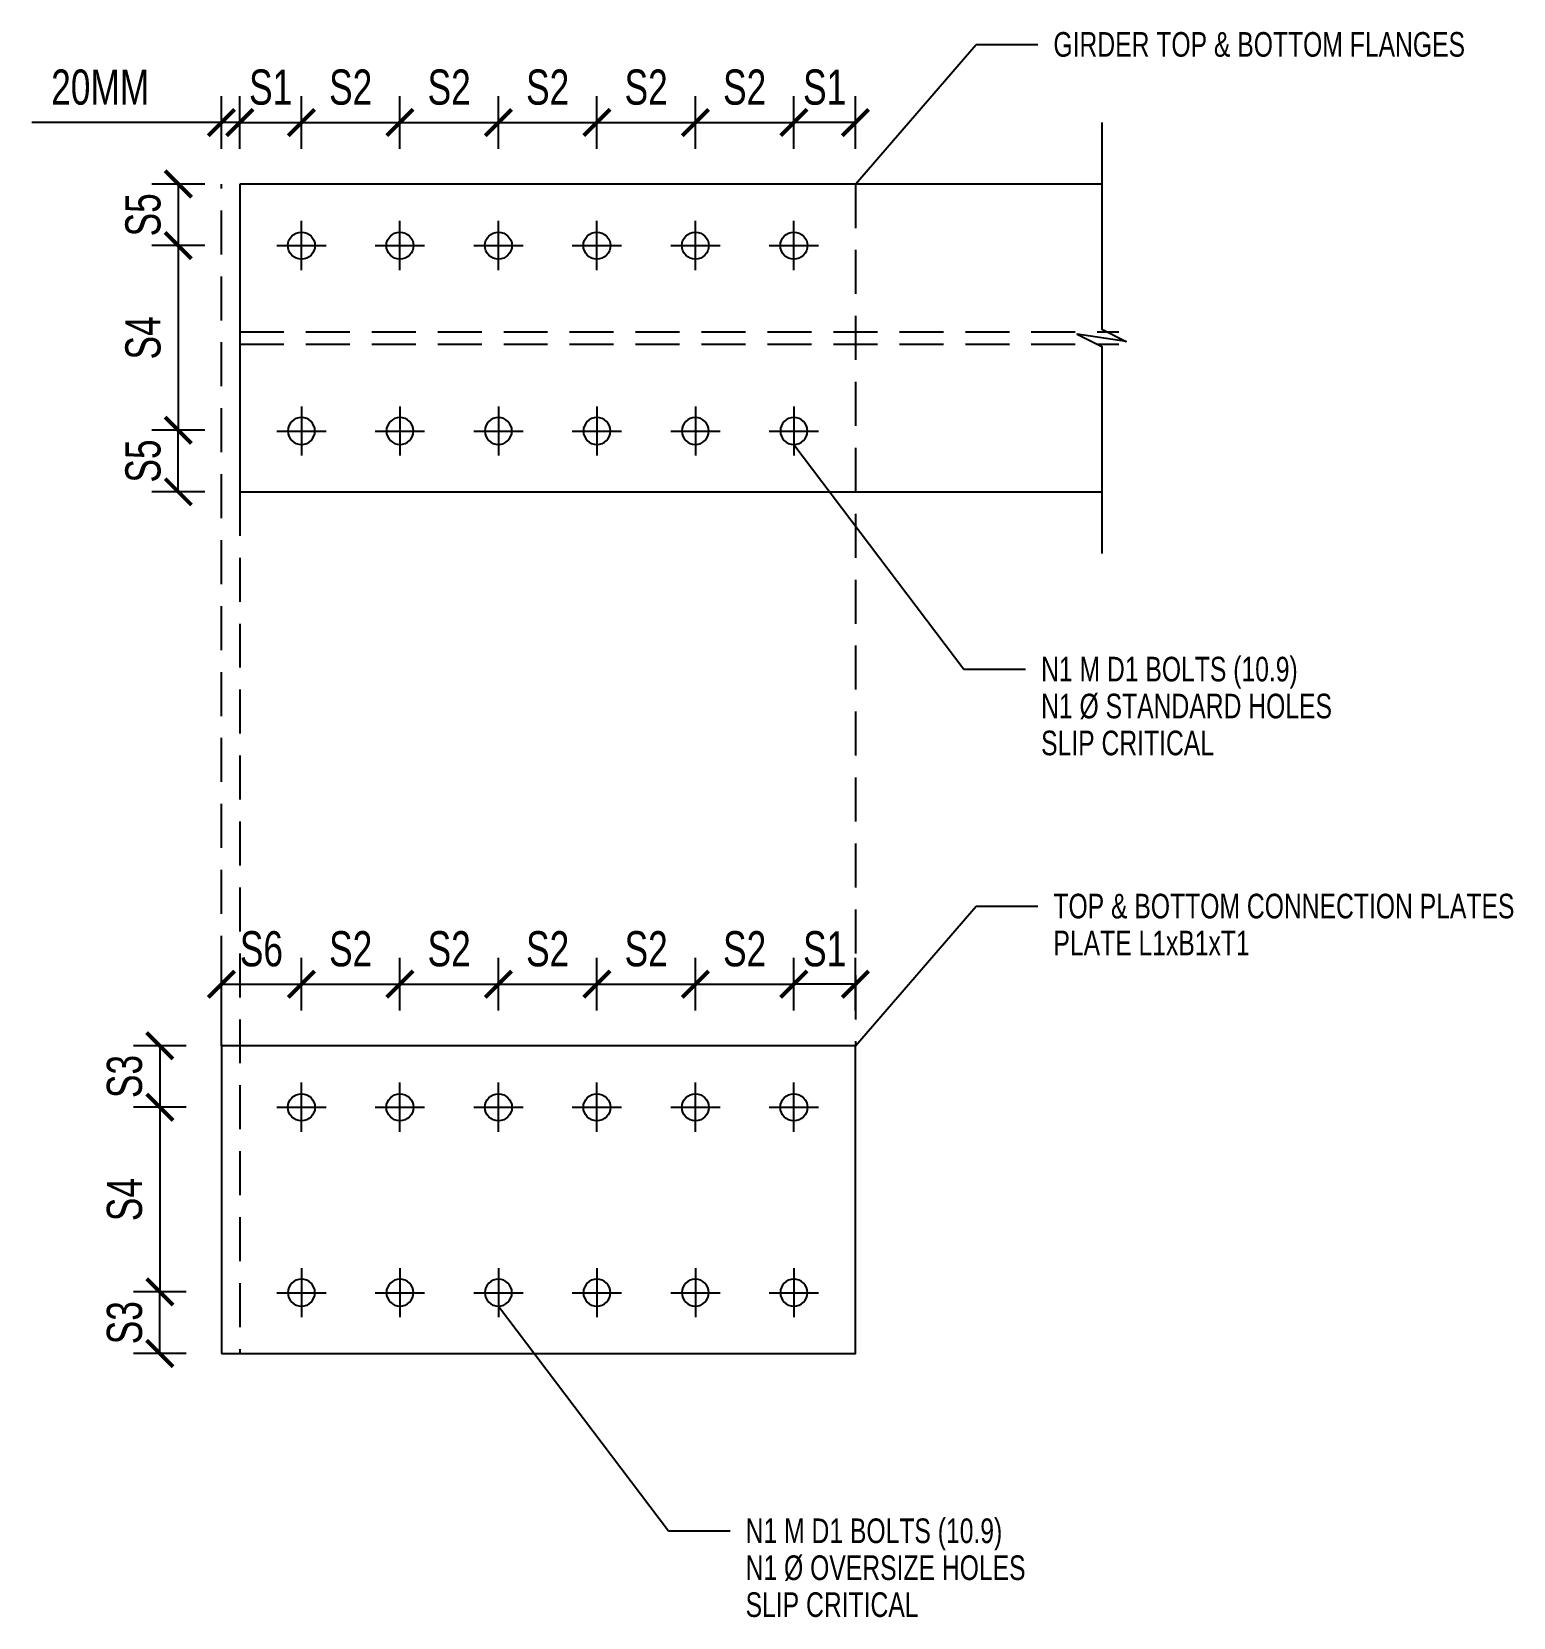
# Model space of a CAD drawing. Header units: millimetres. Extents: x 2772.1 to 2821.2, y 1269.4 to 1282.2.
# Drawn here: x 2796.06 to 2804.48, y 1271.51 to 1280.52 of the extents above; entities that cross this region are included whole.
import ezdxf
from ezdxf.enums import TextEntityAlignment as Align

# ---------------------------------------------------------------- set-up
doc = ezdxf.new("R2010")
doc.units = ezdxf.units.MM
doc.header["$MEASUREMENT"] = 0
doc.linetypes.add('CENTER2', pattern=[1.125, 0.75, -0.125, 0.125, -0.125])
doc.linetypes.add('HIDDEN', pattern=[0.375, 0.25, -0.125])
for name, color, linetype in [('C1-0.1', 1, 'Continuous'), ('C2-0.2', 2, 'Continuous'), ('C3-0.3', 3, 'Continuous'), ('Dimensions & Leaders', 2, 'Continuous'), ('TEXT-0.2', 2, 'Continuous')]:
    doc.layers.add(name, color=color, linetype=linetype)
doc.styles.add('Romanx', font='romanx.shx')
doc.styles.add('Romanx-Dim', font='romanx.shx', dxfattribs={"width": 0.75})
doc.dimstyles.new('DIM-10', dxfattribs={"dimtxt": 0.2, "dimasz": 0.15, "dimexe": 0.15, "dimexo": 0.2, "dimgap": 0.1, "dimtad": 1, "dimdec": 0, "dimlfac": 100, "dimtxsty": 'Romanx-Dim', "dimblk": 'ARCHTICK', "dimcen": 0, "dimclrd": 2, "dimclre": 2, "dimclrt": 2, "dimadec": 0, "dimazin": 0, "dimtfac": 1, "dimtdec": 0, "dimtmove": 0, "dimatfit": 3, "dimfxl": 1, "dimarcsym": 0})
doc.dimstyles.new('LEADER', dxfattribs={"dimtxt": 0.2, "dimasz": 0.3, "dimexe": 0.15, "dimexo": 0, "dimgap": 0.1, "dimtad": 1, "dimdec": 0, "dimlfac": 100, "dimtxsty": 'Romanx', "dimcen": 0, "dimclrd": 2, "dimclre": 2, "dimclrt": 2, "dimadec": 0, "dimazin": 0, "dimtfac": 1, "dimtdec": 0, "dimtmove": 0, "dimatfit": 3, "dimfxl": 1, "dimarcsym": 0})

# ---------------------------------------------------------------- blocks, each defined once
blk = doc.blocks.new('HOLE')
at = {"layer": 'C1-0.1'}
for p, q in [((0, -0.2), (0, 0.2)), ((-0.2, 0), (0.2, 0))]:
    blk.add_line(p, q, dxfattribs=at)
blk.add_circle((0, 0), 0.11, dxfattribs=at)
blk = doc.blocks.new('_ARCHTICK')
at = {"color": 0, "linetype": 'ByBlock', "const_width": 0.15}
blk.add_lwpolyline([(-0.5, -0.5), (0.5, 0.5)], dxfattribs=at)
blk = doc.blocks.new('*D58')
at = {"layer": 'Defpoints', "color": 0, "transparency": 16777216}
for p in [(2797.138, 1274.7566), (2796.788, 1274.4066), (2797.138, 1274.4066)]:
    blk.add_point(p, dxfattribs=at)
at = {"layer": 'Dimensions & Leaders', "color": 2, "lineweight": -2, "transparency": 16777216}
for p, q in [((2796.938, 1274.7566), (2796.638, 1274.7566)), ((2796.788, 1274.7566), (2796.788, 1274.4066)), ((2796.938, 1274.4066), (2796.638, 1274.4066))]:
    blk.add_line(p, q, dxfattribs=at)
at = {"layer": 'Dimensions & Leaders', "color": 2, "lineweight": -2, "transparency": 16777216, "xscale": 0.15, "yscale": 0.15, "zscale": 0.15}
for p, rotation in [((2796.788, 1274.7566), 90), ((2796.788, 1274.4066), 270)]:
    blk.add_blockref('_ARCHTICK', p, dxfattribs=dict(at, rotation=rotation))
at = {"layer": 'Dimensions & Leaders', "color": 2, "transparency": 16777216, "insert": (2796.588, 1274.5816), "char_height": 0.2, "attachment_point": 5, "rotation": 90, "style": 'Romanx-Dim'}
blk.add_mtext('S3', dxfattribs=at)
blk = doc.blocks.new('*D59')
at = {"layer": 'Defpoints', "color": 0, "transparency": 16777216}
for p in [(2796.788, 1273.3566), (2797.138, 1273.3566), (2797.138, 1273.0066)]:
    blk.add_point(p, dxfattribs=at)
at = {"layer": 'Dimensions & Leaders', "color": 2, "lineweight": -2, "transparency": 16777216}
for p, q in [((2796.938, 1273.3566), (2796.638, 1273.3566)), ((2796.788, 1273.0066), (2796.788, 1273.3566)), ((2796.938, 1273.0066), (2796.638, 1273.0066))]:
    blk.add_line(p, q, dxfattribs=at)
at = {"layer": 'Dimensions & Leaders', "color": 2, "lineweight": -2, "transparency": 16777216, "xscale": 0.15, "yscale": 0.15, "zscale": 0.15}
for p, rotation in [((2796.788, 1273.3566), 90), ((2796.788, 1273.0066), 270)]:
    blk.add_blockref('_ARCHTICK', p, dxfattribs=dict(at, rotation=rotation))
at = {"layer": 'Dimensions & Leaders', "color": 2, "transparency": 16777216, "insert": (2796.588, 1273.1816), "char_height": 0.2, "attachment_point": 5, "rotation": 90, "style": 'Romanx-Dim'}
blk.add_mtext('S3', dxfattribs=at)
blk = doc.blocks.new('*D60')
at = {"layer": 'Defpoints', "color": 0, "transparency": 16777216}
for p in [(2797.138, 1274.4066), (2796.788, 1273.3566), (2797.138, 1273.3566)]:
    blk.add_point(p, dxfattribs=at)
at = {"layer": 'Dimensions & Leaders', "color": 2, "lineweight": -2, "transparency": 16777216}
for p, q in [((2796.938, 1274.4066), (2796.638, 1274.4066)), ((2796.788, 1274.4066), (2796.788, 1273.3566)), ((2796.938, 1273.3566), (2796.638, 1273.3566))]:
    blk.add_line(p, q, dxfattribs=at)
at = {"layer": 'Dimensions & Leaders', "color": 2, "lineweight": -2, "transparency": 16777216, "xscale": 0.15, "yscale": 0.15, "zscale": 0.15}
for p, rotation in [((2796.788, 1274.4066), 90), ((2796.788, 1273.3566), 270)]:
    blk.add_blockref('_ARCHTICK', p, dxfattribs=dict(at, rotation=rotation))
at = {"layer": 'Dimensions & Leaders', "color": 2, "transparency": 16777216, "insert": (2796.588, 1273.8816), "char_height": 0.2, "attachment_point": 5, "rotation": 90, "style": 'Romanx-Dim'}
blk.add_mtext('S4', dxfattribs=at)
blk = doc.blocks.new('*D61')
at = {"layer": 'Defpoints', "color": 0, "transparency": 16777216}
for p in [(2797.593, 1275.1066), (2797.138, 1274.7566), (2797.593, 1274.7566)]:
    blk.add_point(p, dxfattribs=at)
at = {"layer": 'Dimensions & Leaders', "color": 2, "lineweight": -2, "transparency": 16777216}
for p, q in [((2797.138, 1274.9566), (2797.138, 1275.2566)), ((2797.593, 1274.9566), (2797.593, 1275.2566)), ((2797.138, 1275.1066), (2797.593, 1275.1066))]:
    blk.add_line(p, q, dxfattribs=at)
at = {"layer": 'Dimensions & Leaders', "color": 2, "lineweight": -2, "transparency": 16777216, "xscale": 0.15, "yscale": 0.15, "zscale": 0.15, "rotation": 180}
blk.add_blockref('_ARCHTICK', (2797.138, 1275.1066), dxfattribs=at)
at = {"layer": 'Dimensions & Leaders', "color": 2, "lineweight": -2, "transparency": 16777216, "xscale": 0.15, "yscale": 0.15, "zscale": 0.15}
blk.add_blockref('_ARCHTICK', (2797.593, 1275.1066), dxfattribs=at)
at = {"layer": 'Dimensions & Leaders', "color": 2, "transparency": 16777216, "insert": (2797.3655, 1275.3066), "char_height": 0.2, "attachment_point": 5, "style": 'Romanx-Dim'}
blk.add_mtext('S6', dxfattribs=at)
blk = doc.blocks.new('*D66')
at = {"layer": 'Defpoints', "color": 0, "transparency": 16777216}
for p in [(2798.153, 1275.1066), (2797.593, 1274.7566), (2798.153, 1274.7566)]:
    blk.add_point(p, dxfattribs=at)
at = {"layer": 'Dimensions & Leaders', "color": 2, "lineweight": -2, "transparency": 16777216}
for p, q in [((2797.593, 1274.9566), (2797.593, 1275.2566)), ((2798.153, 1274.9566), (2798.153, 1275.2566)), ((2797.593, 1275.1066), (2798.153, 1275.1066))]:
    blk.add_line(p, q, dxfattribs=at)
at = {"layer": 'Dimensions & Leaders', "color": 2, "lineweight": -2, "transparency": 16777216, "xscale": 0.15, "yscale": 0.15, "zscale": 0.15, "rotation": 180}
blk.add_blockref('_ARCHTICK', (2797.593, 1275.1066), dxfattribs=at)
at = {"layer": 'Dimensions & Leaders', "color": 2, "lineweight": -2, "transparency": 16777216, "xscale": 0.15, "yscale": 0.15, "zscale": 0.15}
blk.add_blockref('_ARCHTICK', (2798.153, 1275.1066), dxfattribs=at)
at = {"layer": 'Dimensions & Leaders', "color": 2, "transparency": 16777216, "insert": (2797.873, 1275.3066), "char_height": 0.2, "attachment_point": 5, "style": 'Romanx-Dim'}
blk.add_mtext('S2', dxfattribs=at)
blk = doc.blocks.new('*D67')
at = {"layer": 'Defpoints', "color": 0, "transparency": 16777216}
for p in [(2798.713, 1275.1066), (2798.153, 1274.7566), (2798.713, 1274.7566)]:
    blk.add_point(p, dxfattribs=at)
at = {"layer": 'Dimensions & Leaders', "color": 2, "lineweight": -2, "transparency": 16777216}
for p, q in [((2798.153, 1274.9566), (2798.153, 1275.2566)), ((2798.713, 1274.9566), (2798.713, 1275.2566)), ((2798.153, 1275.1066), (2798.713, 1275.1066))]:
    blk.add_line(p, q, dxfattribs=at)
at = {"layer": 'Dimensions & Leaders', "color": 2, "lineweight": -2, "transparency": 16777216, "xscale": 0.15, "yscale": 0.15, "zscale": 0.15, "rotation": 180}
blk.add_blockref('_ARCHTICK', (2798.153, 1275.1066), dxfattribs=at)
at = {"layer": 'Dimensions & Leaders', "color": 2, "lineweight": -2, "transparency": 16777216, "xscale": 0.15, "yscale": 0.15, "zscale": 0.15}
blk.add_blockref('_ARCHTICK', (2798.713, 1275.1066), dxfattribs=at)
at = {"layer": 'Dimensions & Leaders', "color": 2, "transparency": 16777216, "insert": (2798.433, 1275.3066), "char_height": 0.2, "attachment_point": 5, "style": 'Romanx-Dim'}
blk.add_mtext('S2', dxfattribs=at)
blk = doc.blocks.new('*D68')
at = {"layer": 'Defpoints', "color": 0, "transparency": 16777216}
for p in [(2799.273, 1275.1066), (2798.713, 1274.7566), (2799.273, 1274.7566)]:
    blk.add_point(p, dxfattribs=at)
at = {"layer": 'Dimensions & Leaders', "color": 2, "lineweight": -2, "transparency": 16777216}
for p, q in [((2798.713, 1274.9566), (2798.713, 1275.2566)), ((2799.273, 1274.9566), (2799.273, 1275.2566)), ((2798.713, 1275.1066), (2799.273, 1275.1066))]:
    blk.add_line(p, q, dxfattribs=at)
at = {"layer": 'Dimensions & Leaders', "color": 2, "lineweight": -2, "transparency": 16777216, "xscale": 0.15, "yscale": 0.15, "zscale": 0.15, "rotation": 180}
blk.add_blockref('_ARCHTICK', (2798.713, 1275.1066), dxfattribs=at)
at = {"layer": 'Dimensions & Leaders', "color": 2, "lineweight": -2, "transparency": 16777216, "xscale": 0.15, "yscale": 0.15, "zscale": 0.15}
blk.add_blockref('_ARCHTICK', (2799.273, 1275.1066), dxfattribs=at)
at = {"layer": 'Dimensions & Leaders', "color": 2, "transparency": 16777216, "insert": (2798.993, 1275.3066), "char_height": 0.2, "attachment_point": 5, "style": 'Romanx-Dim'}
blk.add_mtext('S2', dxfattribs=at)
blk = doc.blocks.new('*D69')
at = {"layer": 'Defpoints', "color": 0, "transparency": 16777216}
for p in [(2799.833, 1275.1066), (2799.273, 1274.7566), (2799.833, 1274.7566)]:
    blk.add_point(p, dxfattribs=at)
at = {"layer": 'Dimensions & Leaders', "color": 2, "lineweight": -2, "transparency": 16777216}
for p, q in [((2799.273, 1274.9566), (2799.273, 1275.2566)), ((2799.833, 1274.9566), (2799.833, 1275.2566)), ((2799.273, 1275.1066), (2799.833, 1275.1066))]:
    blk.add_line(p, q, dxfattribs=at)
at = {"layer": 'Dimensions & Leaders', "color": 2, "lineweight": -2, "transparency": 16777216, "xscale": 0.15, "yscale": 0.15, "zscale": 0.15, "rotation": 180}
blk.add_blockref('_ARCHTICK', (2799.273, 1275.1066), dxfattribs=at)
at = {"layer": 'Dimensions & Leaders', "color": 2, "lineweight": -2, "transparency": 16777216, "xscale": 0.15, "yscale": 0.15, "zscale": 0.15}
blk.add_blockref('_ARCHTICK', (2799.833, 1275.1066), dxfattribs=at)
at = {"layer": 'Dimensions & Leaders', "color": 2, "transparency": 16777216, "insert": (2799.553, 1275.3066), "char_height": 0.2, "attachment_point": 5, "style": 'Romanx-Dim'}
blk.add_mtext('S2', dxfattribs=at)
blk = doc.blocks.new('*D70')
at = {"layer": 'Defpoints', "color": 0, "transparency": 16777216}
for p in [(2800.393, 1275.1066), (2799.833, 1274.7566), (2800.393, 1274.7566)]:
    blk.add_point(p, dxfattribs=at)
at = {"layer": 'Dimensions & Leaders', "color": 2, "lineweight": -2, "transparency": 16777216}
for p, q in [((2799.833, 1274.9566), (2799.833, 1275.2566)), ((2800.393, 1274.9566), (2800.393, 1275.2566)), ((2799.833, 1275.1066), (2800.393, 1275.1066))]:
    blk.add_line(p, q, dxfattribs=at)
at = {"layer": 'Dimensions & Leaders', "color": 2, "lineweight": -2, "transparency": 16777216, "xscale": 0.15, "yscale": 0.15, "zscale": 0.15, "rotation": 180}
blk.add_blockref('_ARCHTICK', (2799.833, 1275.1066), dxfattribs=at)
at = {"layer": 'Dimensions & Leaders', "color": 2, "lineweight": -2, "transparency": 16777216, "xscale": 0.15, "yscale": 0.15, "zscale": 0.15}
blk.add_blockref('_ARCHTICK', (2800.393, 1275.1066), dxfattribs=at)
at = {"layer": 'Dimensions & Leaders', "color": 2, "transparency": 16777216, "insert": (2800.113, 1275.3066), "char_height": 0.2, "attachment_point": 5, "style": 'Romanx-Dim'}
blk.add_mtext('S2', dxfattribs=at)
blk = doc.blocks.new('*D71')
at = {"layer": 'Defpoints', "color": 0, "transparency": 16777216}
for p in [(2800.393, 1275.1066), (2800.393, 1274.7566), (2800.743, 1274.7566)]:
    blk.add_point(p, dxfattribs=at)
at = {"layer": 'Dimensions & Leaders', "color": 2, "lineweight": -2, "transparency": 16777216}
for p, q in [((2800.393, 1274.9566), (2800.393, 1275.2566)), ((2800.743, 1274.9566), (2800.743, 1275.2566)), ((2800.743, 1275.1066), (2800.393, 1275.1066))]:
    blk.add_line(p, q, dxfattribs=at)
at = {"layer": 'Dimensions & Leaders', "color": 2, "lineweight": -2, "transparency": 16777216, "xscale": 0.15, "yscale": 0.15, "zscale": 0.15, "rotation": 180}
blk.add_blockref('_ARCHTICK', (2800.393, 1275.1066), dxfattribs=at)
at = {"layer": 'Dimensions & Leaders', "color": 2, "lineweight": -2, "transparency": 16777216, "xscale": 0.15, "yscale": 0.15, "zscale": 0.15}
blk.add_blockref('_ARCHTICK', (2800.743, 1275.1066), dxfattribs=at)
at = {"layer": 'Dimensions & Leaders', "color": 2, "transparency": 16777216, "insert": (2800.568, 1275.3066), "char_height": 0.2, "attachment_point": 5, "style": 'Romanx-Dim'}
blk.add_mtext('S1', dxfattribs=at)
blk = doc.blocks.new('*D72')
at = {"layer": 'Defpoints', "color": 0, "transparency": 16777216}
for p in [(2797.243, 1279.6566), (2796.893, 1279.3066), (2797.243, 1279.3066)]:
    blk.add_point(p, dxfattribs=at)
at = {"layer": 'Dimensions & Leaders', "color": 2, "lineweight": -2, "transparency": 16777216}
for p, q in [((2797.043, 1279.6566), (2796.743, 1279.6566)), ((2796.893, 1279.6566), (2796.893, 1279.3066)), ((2797.043, 1279.3066), (2796.743, 1279.3066))]:
    blk.add_line(p, q, dxfattribs=at)
at = {"layer": 'Dimensions & Leaders', "color": 2, "lineweight": -2, "transparency": 16777216, "xscale": 0.15, "yscale": 0.15, "zscale": 0.15}
for p, rotation in [((2796.893, 1279.6566), 90), ((2796.893, 1279.3066), 270)]:
    blk.add_blockref('_ARCHTICK', p, dxfattribs=dict(at, rotation=rotation))
at = {"layer": 'Dimensions & Leaders', "color": 2, "transparency": 16777216, "insert": (2796.693, 1279.4816), "char_height": 0.2, "attachment_point": 5, "rotation": 90, "style": 'Romanx-Dim'}
blk.add_mtext('S5', dxfattribs=at)
blk = doc.blocks.new('*D73')
at = {"layer": 'Defpoints', "color": 0, "transparency": 16777216}
for p in [(2796.893, 1278.2566), (2797.243, 1278.2566), (2797.243, 1277.9066)]:
    blk.add_point(p, dxfattribs=at)
at = {"layer": 'Dimensions & Leaders', "color": 2, "lineweight": -2, "transparency": 16777216}
for p, q in [((2797.043, 1278.2566), (2796.743, 1278.2566)), ((2796.893, 1277.9066), (2796.893, 1278.2566)), ((2797.043, 1277.9066), (2796.743, 1277.9066))]:
    blk.add_line(p, q, dxfattribs=at)
at = {"layer": 'Dimensions & Leaders', "color": 2, "lineweight": -2, "transparency": 16777216, "xscale": 0.15, "yscale": 0.15, "zscale": 0.15}
for p, rotation in [((2796.893, 1278.2566), 90), ((2796.893, 1277.9066), 270)]:
    blk.add_blockref('_ARCHTICK', p, dxfattribs=dict(at, rotation=rotation))
at = {"layer": 'Dimensions & Leaders', "color": 2, "transparency": 16777216, "insert": (2796.693, 1278.0816), "char_height": 0.2, "attachment_point": 5, "rotation": 90, "style": 'Romanx-Dim'}
blk.add_mtext('S5', dxfattribs=at)
blk = doc.blocks.new('*D74')
at = {"layer": 'Defpoints', "color": 0, "transparency": 16777216}
for p in [(2797.243, 1279.3066), (2796.893, 1278.2566), (2797.243, 1278.2566)]:
    blk.add_point(p, dxfattribs=at)
at = {"layer": 'Dimensions & Leaders', "color": 2, "lineweight": -2, "transparency": 16777216}
for p, q in [((2797.043, 1279.3066), (2796.743, 1279.3066)), ((2796.893, 1279.3066), (2796.893, 1278.2566)), ((2797.043, 1278.2566), (2796.743, 1278.2566))]:
    blk.add_line(p, q, dxfattribs=at)
at = {"layer": 'Dimensions & Leaders', "color": 2, "lineweight": -2, "transparency": 16777216, "xscale": 0.15, "yscale": 0.15, "zscale": 0.15}
for p, rotation in [((2796.893, 1279.3066), 90), ((2796.893, 1278.2566), 270)]:
    blk.add_blockref('_ARCHTICK', p, dxfattribs=dict(at, rotation=rotation))
at = {"layer": 'Dimensions & Leaders', "color": 2, "transparency": 16777216, "insert": (2796.693, 1278.7816), "char_height": 0.2, "attachment_point": 5, "rotation": 90, "style": 'Romanx-Dim'}
blk.add_mtext('S4', dxfattribs=at)
blk = doc.blocks.new('*D75')
at = {"layer": 'Defpoints', "color": 0, "transparency": 16777216}
for p in [(2797.593, 1280.0066), (2797.243, 1279.6566), (2797.593, 1279.6566)]:
    blk.add_point(p, dxfattribs=at)
at = {"layer": 'Dimensions & Leaders', "color": 2, "lineweight": -2, "transparency": 16777216}
for p, q in [((2797.243, 1279.8566), (2797.243, 1280.1566)), ((2797.593, 1279.8566), (2797.593, 1280.1566)), ((2797.243, 1280.0066), (2797.593, 1280.0066))]:
    blk.add_line(p, q, dxfattribs=at)
at = {"layer": 'Dimensions & Leaders', "color": 2, "lineweight": -2, "transparency": 16777216, "xscale": 0.15, "yscale": 0.15, "zscale": 0.15, "rotation": 180}
blk.add_blockref('_ARCHTICK', (2797.243, 1280.0066), dxfattribs=at)
at = {"layer": 'Dimensions & Leaders', "color": 2, "lineweight": -2, "transparency": 16777216, "xscale": 0.15, "yscale": 0.15, "zscale": 0.15}
blk.add_blockref('_ARCHTICK', (2797.593, 1280.0066), dxfattribs=at)
at = {"layer": 'Dimensions & Leaders', "color": 2, "transparency": 16777216, "insert": (2797.418, 1280.2066), "char_height": 0.2, "attachment_point": 5, "style": 'Romanx-Dim'}
blk.add_mtext('S1', dxfattribs=at)
blk = doc.blocks.new('*D76')
at = {"layer": 'Defpoints', "color": 0, "transparency": 16777216}
for p in [(2798.153, 1280.0066), (2797.593, 1279.6566), (2798.153, 1279.6566)]:
    blk.add_point(p, dxfattribs=at)
at = {"layer": 'Dimensions & Leaders', "color": 2, "lineweight": -2, "transparency": 16777216}
for p, q in [((2797.593, 1279.8566), (2797.593, 1280.1566)), ((2798.153, 1279.8566), (2798.153, 1280.1566)), ((2797.593, 1280.0066), (2798.153, 1280.0066))]:
    blk.add_line(p, q, dxfattribs=at)
at = {"layer": 'Dimensions & Leaders', "color": 2, "lineweight": -2, "transparency": 16777216, "xscale": 0.15, "yscale": 0.15, "zscale": 0.15, "rotation": 180}
blk.add_blockref('_ARCHTICK', (2797.593, 1280.0066), dxfattribs=at)
at = {"layer": 'Dimensions & Leaders', "color": 2, "lineweight": -2, "transparency": 16777216, "xscale": 0.15, "yscale": 0.15, "zscale": 0.15}
blk.add_blockref('_ARCHTICK', (2798.153, 1280.0066), dxfattribs=at)
at = {"layer": 'Dimensions & Leaders', "color": 2, "transparency": 16777216, "insert": (2797.873, 1280.2066), "char_height": 0.2, "attachment_point": 5, "style": 'Romanx-Dim'}
blk.add_mtext('S2', dxfattribs=at)
blk = doc.blocks.new('*D77')
at = {"layer": 'Defpoints', "color": 0, "transparency": 16777216}
for p in [(2798.713, 1280.0066), (2798.153, 1279.6566), (2798.713, 1279.6566)]:
    blk.add_point(p, dxfattribs=at)
at = {"layer": 'Dimensions & Leaders', "color": 2, "lineweight": -2, "transparency": 16777216}
for p, q in [((2798.153, 1279.8566), (2798.153, 1280.1566)), ((2798.713, 1279.8566), (2798.713, 1280.1566)), ((2798.153, 1280.0066), (2798.713, 1280.0066))]:
    blk.add_line(p, q, dxfattribs=at)
at = {"layer": 'Dimensions & Leaders', "color": 2, "lineweight": -2, "transparency": 16777216, "xscale": 0.15, "yscale": 0.15, "zscale": 0.15, "rotation": 180}
blk.add_blockref('_ARCHTICK', (2798.153, 1280.0066), dxfattribs=at)
at = {"layer": 'Dimensions & Leaders', "color": 2, "lineweight": -2, "transparency": 16777216, "xscale": 0.15, "yscale": 0.15, "zscale": 0.15}
blk.add_blockref('_ARCHTICK', (2798.713, 1280.0066), dxfattribs=at)
at = {"layer": 'Dimensions & Leaders', "color": 2, "transparency": 16777216, "insert": (2798.433, 1280.2066), "char_height": 0.2, "attachment_point": 5, "style": 'Romanx-Dim'}
blk.add_mtext('S2', dxfattribs=at)
blk = doc.blocks.new('*D78')
at = {"layer": 'Defpoints', "color": 0, "transparency": 16777216}
for p in [(2799.273, 1280.0066), (2798.713, 1279.6566), (2799.273, 1279.6566)]:
    blk.add_point(p, dxfattribs=at)
at = {"layer": 'Dimensions & Leaders', "color": 2, "lineweight": -2, "transparency": 16777216}
for p, q in [((2798.713, 1279.8566), (2798.713, 1280.1566)), ((2799.273, 1279.8566), (2799.273, 1280.1566)), ((2798.713, 1280.0066), (2799.273, 1280.0066))]:
    blk.add_line(p, q, dxfattribs=at)
at = {"layer": 'Dimensions & Leaders', "color": 2, "lineweight": -2, "transparency": 16777216, "xscale": 0.15, "yscale": 0.15, "zscale": 0.15, "rotation": 180}
blk.add_blockref('_ARCHTICK', (2798.713, 1280.0066), dxfattribs=at)
at = {"layer": 'Dimensions & Leaders', "color": 2, "lineweight": -2, "transparency": 16777216, "xscale": 0.15, "yscale": 0.15, "zscale": 0.15}
blk.add_blockref('_ARCHTICK', (2799.273, 1280.0066), dxfattribs=at)
at = {"layer": 'Dimensions & Leaders', "color": 2, "transparency": 16777216, "insert": (2798.993, 1280.2066), "char_height": 0.2, "attachment_point": 5, "style": 'Romanx-Dim'}
blk.add_mtext('S2', dxfattribs=at)
blk = doc.blocks.new('*D79')
at = {"layer": 'Defpoints', "color": 0, "transparency": 16777216}
for p in [(2799.833, 1280.0066), (2799.273, 1279.6566), (2799.833, 1279.6566)]:
    blk.add_point(p, dxfattribs=at)
at = {"layer": 'Dimensions & Leaders', "color": 2, "lineweight": -2, "transparency": 16777216}
for p, q in [((2799.273, 1279.8566), (2799.273, 1280.1566)), ((2799.833, 1279.8566), (2799.833, 1280.1566)), ((2799.273, 1280.0066), (2799.833, 1280.0066))]:
    blk.add_line(p, q, dxfattribs=at)
at = {"layer": 'Dimensions & Leaders', "color": 2, "lineweight": -2, "transparency": 16777216, "xscale": 0.15, "yscale": 0.15, "zscale": 0.15, "rotation": 180}
blk.add_blockref('_ARCHTICK', (2799.273, 1280.0066), dxfattribs=at)
at = {"layer": 'Dimensions & Leaders', "color": 2, "lineweight": -2, "transparency": 16777216, "xscale": 0.15, "yscale": 0.15, "zscale": 0.15}
blk.add_blockref('_ARCHTICK', (2799.833, 1280.0066), dxfattribs=at)
at = {"layer": 'Dimensions & Leaders', "color": 2, "transparency": 16777216, "insert": (2799.553, 1280.2066), "char_height": 0.2, "attachment_point": 5, "style": 'Romanx-Dim'}
blk.add_mtext('S2', dxfattribs=at)
blk = doc.blocks.new('*D80')
at = {"layer": 'Defpoints', "color": 0, "transparency": 16777216}
for p in [(2800.393, 1280.0066), (2799.833, 1279.6566), (2800.393, 1279.6566)]:
    blk.add_point(p, dxfattribs=at)
at = {"layer": 'Dimensions & Leaders', "color": 2, "lineweight": -2, "transparency": 16777216}
for p, q in [((2799.833, 1279.8566), (2799.833, 1280.1566)), ((2800.393, 1279.8566), (2800.393, 1280.1566)), ((2799.833, 1280.0066), (2800.393, 1280.0066))]:
    blk.add_line(p, q, dxfattribs=at)
at = {"layer": 'Dimensions & Leaders', "color": 2, "lineweight": -2, "transparency": 16777216, "xscale": 0.15, "yscale": 0.15, "zscale": 0.15, "rotation": 180}
blk.add_blockref('_ARCHTICK', (2799.833, 1280.0066), dxfattribs=at)
at = {"layer": 'Dimensions & Leaders', "color": 2, "lineweight": -2, "transparency": 16777216, "xscale": 0.15, "yscale": 0.15, "zscale": 0.15}
blk.add_blockref('_ARCHTICK', (2800.393, 1280.0066), dxfattribs=at)
at = {"layer": 'Dimensions & Leaders', "color": 2, "transparency": 16777216, "insert": (2800.113, 1280.2066), "char_height": 0.2, "attachment_point": 5, "style": 'Romanx-Dim'}
blk.add_mtext('S2', dxfattribs=at)
blk = doc.blocks.new('*D81')
at = {"layer": 'Defpoints', "color": 0, "transparency": 16777216}
for p in [(2800.393, 1280.0066), (2800.393, 1279.6566), (2800.743, 1279.6566)]:
    blk.add_point(p, dxfattribs=at)
at = {"layer": 'Dimensions & Leaders', "color": 2, "lineweight": -2, "transparency": 16777216}
for p, q in [((2800.393, 1279.8566), (2800.393, 1280.1566)), ((2800.743, 1279.8566), (2800.743, 1280.1566)), ((2800.743, 1280.0066), (2800.393, 1280.0066))]:
    blk.add_line(p, q, dxfattribs=at)
at = {"layer": 'Dimensions & Leaders', "color": 2, "lineweight": -2, "transparency": 16777216, "xscale": 0.15, "yscale": 0.15, "zscale": 0.15, "rotation": 180}
blk.add_blockref('_ARCHTICK', (2800.393, 1280.0066), dxfattribs=at)
at = {"layer": 'Dimensions & Leaders', "color": 2, "lineweight": -2, "transparency": 16777216, "xscale": 0.15, "yscale": 0.15, "zscale": 0.15}
blk.add_blockref('_ARCHTICK', (2800.743, 1280.0066), dxfattribs=at)
at = {"layer": 'Dimensions & Leaders', "color": 2, "transparency": 16777216, "insert": (2800.568, 1280.2066), "char_height": 0.2, "attachment_point": 5, "style": 'Romanx-Dim'}
blk.add_mtext('S1', dxfattribs=at)
blk = doc.blocks.new('*D82')
at = {"layer": 'Defpoints', "color": 0, "transparency": 16777216}
for p in [(2797.138, 1280.0066), (2797.138, 1279.6566), (2797.243, 1279.6566)]:
    blk.add_point(p, dxfattribs=at)
at = {"layer": 'Dimensions & Leaders', "color": 2, "lineweight": -2, "transparency": 16777216}
for p, q in [((2797.138, 1279.8566), (2797.138, 1280.1566)), ((2797.243, 1279.8566), (2797.243, 1280.1566)), ((2797.138, 1280.0066), (2796.0595, 1280.0066)), ((2797.243, 1280.0066), (2797.138, 1280.0066)), ((2797.243, 1280.0066), (2797.393, 1280.0066))]:
    blk.add_line(p, q, dxfattribs=at)
at = {"layer": 'Dimensions & Leaders', "color": 2, "lineweight": -2, "transparency": 16777216, "xscale": 0.15, "yscale": 0.15, "zscale": 0.15}
blk.add_blockref('_ARCHTICK', (2797.138, 1280.0066), dxfattribs=at)
at = {"layer": 'Dimensions & Leaders', "color": 2, "lineweight": -2, "transparency": 16777216, "xscale": 0.15, "yscale": 0.15, "zscale": 0.15, "rotation": 180}
blk.add_blockref('_ARCHTICK', (2797.243, 1280.0066), dxfattribs=at)
at = {"layer": 'Dimensions & Leaders', "color": 2, "transparency": 16777216, "insert": (2796.4487, 1280.2066), "char_height": 0.2, "attachment_point": 5, "style": 'Romanx-Dim'}
blk.add_mtext('20MM', dxfattribs=at)

msp = doc.modelspace()

# ---------------------------------------------------------------- linework, layer by layer
at = {"layer": 'C1-0.1', "linetype": 'HIDDEN'}
for p, q in [((2797.138, 1274.7566), (2797.138, 1279.6566)), ((2800.743, 1279.6566), (2800.743, 1274.7566)), ((2797.243, 1278.8166), (2802.241, 1278.8166)), ((2797.243, 1278.7466), (2802.241, 1278.7466)), ((2797.243, 1277.9066), (2797.243, 1273.0066))]:
    msp.add_line(p, q, dxfattribs=at)
at = {"layer": 'C1-0.1'}
msp.add_lwpolyline([(2802.143, 1280.0066), (2802.143, 1278.8306), (2802.283, 1278.7606), (2802.003, 1278.8026), (2802.143, 1278.7326), (2802.143, 1277.5566)], dxfattribs=at)
at = {"layer": 'C2-0.2'}
for p, q in [((2802.143, 1279.6566), (2797.243, 1279.6566)), ((2797.243, 1279.6566), (2797.243, 1277.9066)), ((2797.243, 1277.9066), (2802.143, 1277.9066))]:
    msp.add_line(p, q, dxfattribs=at)
at = {"layer": 'C3-0.3'}
msp.add_lwpolyline([(2797.138, 1273.0066), (2800.743, 1273.0066), (2800.743, 1274.7566), (2797.138, 1274.7566)], close=True, dxfattribs=at)

# ---------------------------------------------------------------- block references
at = {"xscale": 0.7, "yscale": 0.7, "zscale": 0.7}
for p in [(2797.593, 1279.3066), (2798.153, 1279.3066), (2798.713, 1279.3066), (2799.273, 1279.3066), (2799.833, 1279.3066), (2800.393, 1279.3066), (2797.593, 1274.4066), (2798.153, 1274.4066), (2798.713, 1274.4066), (2799.273, 1274.4066), (2799.833, 1274.4066), (2800.393, 1274.4066)]:
    msp.add_blockref('HOLE', p, dxfattribs=at)
at = {"xscale": -0.7, "yscale": 0.7, "zscale": 0.7, "rotation": 180}
for p in [(2797.593, 1278.2521), (2798.153, 1278.2521), (2798.713, 1278.2521), (2799.273, 1278.2521), (2799.833, 1278.2521), (2800.393, 1278.2521), (2797.593, 1273.3521), (2798.153, 1273.3521), (2798.713, 1273.3521), (2799.273, 1273.3521), (2799.833, 1273.3521), (2800.393, 1273.3521)]:
    msp.add_blockref('HOLE', p, dxfattribs=at)

# ---------------------------------------------------------------- texts
at = {"layer": 'TEXT-0.2', "color": 7, "linetype": 'CENTER2', "style": 'Romanx', "width": 0.75}
for s, p in [('GIRDER TOP & BOTTOM FLANGES', (2801.8686, 1280.4508)), ('N1 M D1 BOLTS (10.9)', (2801.7986, 1276.8983)), ('N1 %%C STANDARD HOLES', (2801.7986, 1276.6883)), ('SLIP CRITICAL', (2801.7986, 1276.4783)), ('TOP & BOTTOM CONNECTION PLATES', (2801.8686, 1275.5508)), ('PLATE L1xB1xT1', (2801.8686, 1275.3408)), ('N1 M D1 BOLTS (10.9)', (2800.1186, 1271.9983)), ('N1 %%C OVERSIZE HOLES', (2800.1186, 1271.7883)), ('SLIP CRITICAL', (2800.1186, 1271.5783))]:
    msp.add_text(s, height=0.14, dxfattribs=at).set_placement(p, align=Align.MIDDLE_LEFT)

# ---------------------------------------------------------------- dimensions: what is measured, and where the dimension line sits
at = {"layer": 'Dimensions & Leaders'}
for base, p1, p2, angle, text, picture, middle in [((2797.138, 1280.0066), (2797.243, 1279.6566), (2797.138, 1279.6566), 180, '20MM', '*D82', (2796.4487, 1280.2066)), ((2796.893, 1278.2566), (2797.243, 1279.3066), (2797.243, 1278.2566), 90, 'S4', '*D74', (2796.693, 1278.7816)), ((2796.788, 1273.3566), (2797.138, 1274.4066), (2797.138, 1273.3566), 90, 'S4', '*D60', (2796.588, 1273.8816))]:
    dim = msp.add_linear_dim(base=base, p1=p1, p2=p2, angle=angle, text=text, dimstyle='DIM-10', dxfattribs=at)
    dim.commit()
    dim.dimension.update_dxf_attribs({"geometry": picture, "text_midpoint": middle})
for base, p1, p2, text, picture, middle in [((2797.593, 1280.0066), (2797.243, 1279.6566), (2797.593, 1279.6566), 'S1', '*D75', (2797.418, 1280.0066)), ((2797.593, 1275.1066), (2797.138, 1274.7566), (2797.593, 1274.7566), 'S6', '*D61', (2797.3655, 1275.1066))]:
    dim = msp.add_linear_dim(base=base, p1=p1, p2=p2, text=text, dimstyle='DIM-10', dxfattribs=at)
    dim.commit()
    dim.dimension.update_dxf_attribs({"geometry": picture, "text_midpoint": middle, "dimtype": 160})
for base, p1, p2, picture, middle in [((2798.153, 1280.0066), (2797.593, 1279.6566), (2798.153, 1279.6566), '*D76', (2797.873, 1280.2066)), ((2798.713, 1280.0066), (2798.153, 1279.6566), (2798.713, 1279.6566), '*D77', (2798.433, 1280.2066)), ((2799.273, 1280.0066), (2798.713, 1279.6566), (2799.273, 1279.6566), '*D78', (2798.993, 1280.2066)), ((2799.833, 1280.0066), (2799.273, 1279.6566), (2799.833, 1279.6566), '*D79', (2799.553, 1280.2066)), ((2800.393, 1280.0066), (2799.833, 1279.6566), (2800.393, 1279.6566), '*D80', (2800.113, 1280.2066)), ((2798.153, 1275.1066), (2797.593, 1274.7566), (2798.153, 1274.7566), '*D66', (2797.873, 1275.3066)), ((2798.713, 1275.1066), (2798.153, 1274.7566), (2798.713, 1274.7566), '*D67', (2798.433, 1275.3066)), ((2799.273, 1275.1066), (2798.713, 1274.7566), (2799.273, 1274.7566), '*D68', (2798.993, 1275.3066)), ((2799.833, 1275.1066), (2799.273, 1274.7566), (2799.833, 1274.7566), '*D69', (2799.553, 1275.3066)), ((2800.393, 1275.1066), (2799.833, 1274.7566), (2800.393, 1274.7566), '*D70', (2800.113, 1275.3066))]:
    dim = msp.add_linear_dim(base=base, p1=p1, p2=p2, text='S2', dimstyle='DIM-10', override={"dimtmove": 1}, dxfattribs=at)
    dim.commit()
    dim.dimension.update_dxf_attribs({"geometry": picture, "text_midpoint": middle})
for base, p1, p2, angle, text, picture, middle in [((2800.393, 1280.0066), (2800.743, 1279.6566), (2800.393, 1279.6566), 180, 'S1', '*D81', (2800.568, 1280.0066)), ((2796.893, 1279.3066), (2797.243, 1279.6566), (2797.243, 1279.3066), 90, 'S5', '*D72', (2796.893, 1279.4816)), ((2796.893, 1278.2566), (2797.243, 1277.9066), (2797.243, 1278.2566), 270, 'S5', '*D73', (2796.893, 1278.0816)), ((2800.393, 1275.1066), (2800.743, 1274.7566), (2800.393, 1274.7566), 180, 'S1', '*D71', (2800.568, 1275.1066)), ((2796.788, 1274.4066), (2797.138, 1274.7566), (2797.138, 1274.4066), 90, 'S3', '*D58', (2796.788, 1274.5816)), ((2796.788, 1273.3566), (2797.138, 1273.0066), (2797.138, 1273.3566), 270, 'S3', '*D59', (2796.788, 1273.1816))]:
    dim = msp.add_linear_dim(base=base, p1=p1, p2=p2, angle=angle, text=text, dimstyle='DIM-10', dxfattribs=at)
    dim.commit()
    dim.dimension.update_dxf_attribs({"geometry": picture, "text_midpoint": middle, "dimtype": 160})

# ---------------------------------------------------------------- leaders
at = {"layer": 'Dimensions & Leaders', "linetype": 'Continuous'}
for points in [[(2800.743, 1279.6566), (2801.4299, 1280.4508), (2801.7799, 1280.4508)], [(2800.393, 1278.1751), (2801.3599, 1276.8983), (2801.7099, 1276.8983)], [(2800.743, 1274.7566), (2801.4299, 1275.5508), (2801.7799, 1275.5508)], [(2798.713, 1273.2751), (2799.6799, 1271.9983), (2800.0299, 1271.9983)]]:
    msp.add_leader(points, dimstyle='LEADER', override={"dimclrd": 1, "dimldrblk": 'None'}, dxfattribs=at)

doc.saveas('drawing.dxf')
